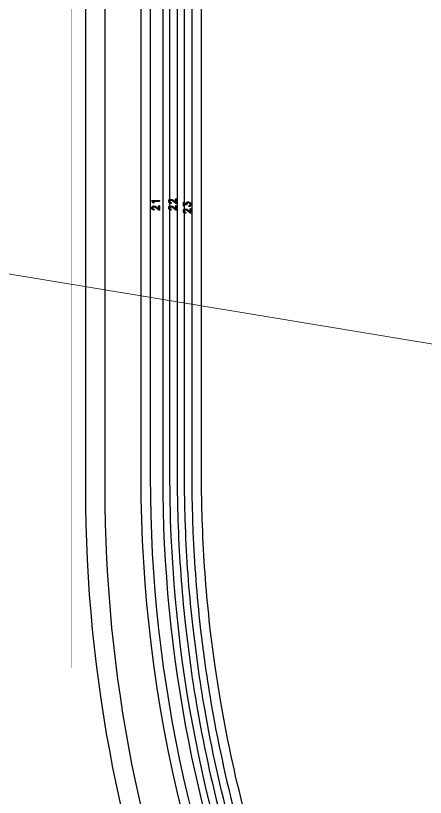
# Model space of a CAD drawing. Extents: x 726 to 3150, y -650 to 148.
# Drawn here: x 2597.06 to 2601.36, y -558.61 to -550.42 of the extents above; entities that cross this region are included whole.
import ezdxf

# ---------------------------------------------------------------- set-up
doc = ezdxf.new("R2010")
doc.units = 0
doc.layers.get('0').update_dxf_attribs({"lineweight": 5})
for name, color, linetype in [('bak_bak_btr2-bcq2792', 8, 'Continuous'), ('bak_outline', 12, 'Continuous'), ('biaozhu1', 9, 'Continuous'), ('quyukuang', 10, 'Continuous')]:
    doc.layers.add(name, color=color, linetype=linetype)

msp = doc.modelspace()

# ---------------------------------------------------------------- linework, layer by layer
at = {"linetype": 'Continuous'}
msp.add_line((2580.7531, -550.4391), (2605.7273, -554.5727), dxfattribs=at)
at = {"layer": 'bak_bak_btr2-bcq2792'}
msp.add_lwpolyline([(2598.0005, -555.3814), (2598.0005, -549.881, -0.196002), (2602.2464, -539.4663, 0.196006), (2603.017, -537.5762), (2603.017, -506.9827, -0.414216), (2603.8135, -506.1862), (2615.4135, -506.1862, -0.414216), (2616.21, -506.9827), (2616.21, -537.991, -0.202307), (2611.7084, -548.6611, 0.202311), (2611.1935, -549.8813), (2611.1935, -555.3811, 0.202315), (2611.7084, -556.6014, -0.202307), (2616.21, -567.2714), (2616.21, -588.8027, -0.414217), (2615.4135, -589.5993), (2603.8135, -589.5993, -0.414217), (2603.017, -588.8027), (2603.017, -567.6862, 0.196007), (2602.2464, -565.7962, -0.196002)], format="xyb", close=True, dxfattribs=at)
for points in [[(2602.5863, -565.3397, -0.083467), (2599.8562, -561.4141, -0.110726), (2598.4757, -555.2569), (2598.4757, -549.6696, -0.040795), (2598.6254, -547.8379), (2598.675, -547.5377, -0.009448), (2598.7748, -546.9967, -0.144173), (2602.5917, -539.8036, 0.008316), (2602.6644, -539.7269, 0.004219), (2602.6917, -539.6966, 0.180525), (2603.4991, -537.62, 0.016916), (2603.4946, -537.4875, -0.035016), (2603.4922, -537.4539), (2603.4922, -507.1821, -0.10871)], [(2603.6192, -507.1821), (2603.6205, -537.4712, -0.022228), (2603.6211, -537.4767, -0.025925), (2603.6248, -537.6931, -0.017491), (2603.6085, -537.924, -0.018212), (2603.6078, -537.9285, -0.02756), (2603.5493, -538.2886, -0.034614), (2603.4201, -538.7281, -0.005781), (2603.4125, -538.748, -0.103558), (2602.6822, -539.8927, 0.012608), (2602.1918, -540.4202, 0.014836), (2601.6497, -541.0715), (2601.6337, -541.0921, 0.012858), (2601.1969, -541.6825, 0.112449), (2598.8003, -547.5584), (2598.7507, -547.8586, 0.040795), (2598.6027, -549.6696), (2598.6027, -555.2569, 0.196013), (2602.6774, -565.2512, -0.195978), (2603.6195, -567.562)], [(2603.6957, -567.5617, 0.195989), (2602.7317, -565.1974, -0.187785), (2598.6863, -555.7076, -0.007935), (2598.6789, -555.2567), (2598.6792, -549.665, -0.010796), (2598.6899, -549.187, -0.017977), (2598.7529, -548.3934, -0.011902), (2598.8259, -547.8713), (2598.8819, -547.5331, -0.008776), (2598.9738, -547.0377, -0.006698), (2599.0551, -546.6662, -0.095916), (2601.2552, -541.7323, -0.028491)], [(2601.2643, -541.8526, 0.109964), (2598.957, -547.5457), (2598.9011, -547.8837, 0.012259), (2598.8268, -548.4177, 0.015443), (2598.7706, -549.0947), (2598.766, -549.1904, 0.010901), (2598.7554, -549.6697, -0.029433), (2598.7551, -549.6741), (2598.7551, -555.2567, 0.007935), (2598.7625, -555.7051), (2598.7673, -555.832, 0.01793), (2598.8448, -556.8428), (2598.897, -557.2517, 0.007974), (2598.9677, -557.6969, 0.045013), (2599.6293, -560.1503), (2599.6463, -560.1969, 0.010212), (2599.8591, -560.7336, 0.010233), (2600.0942, -561.2623), (2600.1127, -561.3025, 0.04829), (2601.5098, -563.6424, 0.034891), (2602.7864, -565.1444, -0.195962), (2603.7719, -567.5617)], [(2599.7059, -560.1366, -0.045259), (2599.0429, -557.6836, -0.007971), (2598.9729, -557.2409), (2598.9207, -556.8326, -0.017783), (2598.8441, -555.8356), (2598.839, -555.7021, -0.007924), (2598.8318, -555.2567), (2598.8321, -549.6693, -0.010828), (2598.8425, -549.1965), (2598.8471, -549.0985, -0.015799), (2598.9048, -548.4108, -0.005701), (2598.9361, -548.1641, -0.006205), (2598.9766, -547.8963), (2599.0325, -547.5585, -0.00878), (2599.1234, -547.0682, -0.006698), (2599.2039, -546.7007, -0.003718), (2599.2527, -546.4981, -0.060058), (2600.4472, -543.3523)], [(2600.5141, -543.3889, 0.060111), (2599.3265, -546.5168, 0.003713), (2599.2781, -546.7181, 0.006703), (2599.198, -547.0839, 0.008771), (2599.1077, -547.5711), (2599.0116, -548.1748, 0.005695), (2598.9805, -548.4195, 0.0158), (2598.9232, -549.1024), (2598.9187, -549.1998, 0.010828), (2598.9083, -549.6693), (2598.908, -555.2567, 0.007924), (2598.9151, -555.6997), (2598.9202, -555.8324, 0.01782), (2598.9967, -556.8262, -0.026523), (2598.9969, -556.8301), (2599.0484, -557.2302, 0.007971), (2599.118, -557.6705, 0.045261), (2599.7774, -560.1103)], [(2599.0099, -555.2567), (2599.0104, -549.6123, -0.009517), (2599.0206, -549.2036), (2599.0249, -549.1078, -0.015429), (2599.0797, -548.4472), (2599.1072, -548.228, -0.00713), (2599.1524, -547.9252), (2599.2083, -547.5877, -0.008774), (2599.2979, -547.1038, -0.006695), (2599.3774, -546.7411, -0.058884), (2600.4798, -543.6794)], [(2599.5319, -544.2173, 0.049889), (2598.6749, -546.9768, 0.009441), (2598.5743, -547.5211), (2598.5248, -547.8213, 0.040793), (2598.3736, -549.6694), (2598.3736, -555.2569)], [(2604.0264, -567.5617, 0.191989), (2603.0081, -565.0075), (2603.0081, -565.0027), (2602.8722, -564.8665, -0.0322), (2601.7211, -563.5), (2601.4648, -563.1401, -0.040494), (2600.3434, -561.1944), (2600.3327, -561.1713, -0.007938), (2600.1514, -560.7697, -0.002894), (2600.0886, -560.6227), (2600.0676, -560.5719, -0.008961), (2599.8852, -560.1091), (2599.873, -560.0751, -0.04422), (2599.2283, -557.7098), (2599.2045, -557.5709), (2599.2042, -557.5709, -0.006476), (2599.1493, -557.2158), (2599.0985, -556.8231), (2599.098, -556.8148, -0.017836), (2599.0221, -555.8274), (2599.0218, -555.8261), (2599.0221, -555.8251), (2599.017, -555.6963, -0.007922), (2599.0099, -555.2567)]]:
    msp.add_lwpolyline(points, format="xyb", dxfattribs=at)
msp.add_arc((2612.8974, -555.2567), 14.5238, 180.00075, 207.93786, dxfattribs=at)
at = {"layer": 'bak_outline'}
msp.add_lwpolyline([(2603.8135, -505.9827), (2615.4135, -505.9827, -0.414215), (2616.4135, -506.9827), (2616.4135, -537.9908, -0.202312), (2611.8504, -548.8069, 0.202309), (2611.397, -549.8813), (2611.397, -555.3811, 0.202309), (2611.8504, -556.4556, -0.202312), (2616.4135, -567.2716), (2616.4135, -588.8027, -0.414215), (2615.4135, -589.8027), (2603.8135, -589.8027, -0.414215), (2602.8135, -588.8027), (2602.8135, -567.6862, 0.196013), (2602.1008, -565.9384, -0.196007), (2597.797, -555.3811), (2597.797, -549.8813, -0.196007), (2602.1008, -539.324, 0.196013), (2602.8135, -537.5762), (2602.8135, -506.9827, -0.414215)], format="xyb", close=True, dxfattribs=at)
at = {"layer": 'biaozhu1'}
for points in [[(2598.491, -552.3664, -0.70052), (2598.4942, -552.3576), (2598.5642, -552.3576, -1), (2598.5642, -552.3676), (2598.5077, -552.3676)], [(2598.5119, -552.3744, -1.522268), (2598.5003, -552.3744), (2598.491, -552.3664)], [(2598.5077, -552.3676, -0.069267), (2598.5085, -552.3687), (2598.5119, -552.3744)], [(2598.667, -552.3709, -0.688679), (2598.7013, -552.3466), (2598.712, -552.3528), (2598.737, -552.3743)], [(2598.6887, -552.3873, -0.328001), (2598.6677, -552.3734, -0.134382), (2598.667, -552.3709)], [(2598.677, -552.3608, 0.570938), (2598.6887, -552.3773, -1), (2598.6887, -552.3873)], [(2598.737, -552.3743), (2598.737, -552.3452, -1), (2598.747, -552.3452), (2598.747, -552.3851, -0.650111), (2598.7388, -552.389), (2598.7058, -552.3607, 0.341992), (2598.677, -552.3608)], [(2598.8199, -552.4112), (2598.8199, -552.3798, -0.595633), (2598.8277, -552.3756), (2598.8466, -552.3878, -1.208225), (2598.8902, -552.4187)], [(2598.4892, -552.4412, -0.688679), (2598.5234, -552.4169), (2598.5341, -552.4231), (2598.5592, -552.4446)], [(2598.5109, -552.4576, -0.328001), (2598.4899, -552.4437, -0.134382), (2598.4892, -552.4412)], [(2598.4992, -552.4311, 0.570938), (2598.5109, -552.4476, -1), (2598.5109, -552.4576)], [(2598.5592, -552.4446), (2598.5592, -552.4155, -1), (2598.5692, -552.4155), (2598.5692, -552.4553, -0.650111), (2598.561, -552.4593), (2598.528, -552.431, 0.341992), (2598.4992, -552.4311)], [(2598.667, -552.4409, -0.688679), (2598.7013, -552.4166), (2598.712, -552.4228), (2598.737, -552.4443)], [(2598.6887, -552.4573, -0.328001), (2598.6677, -552.4434, -0.134382), (2598.667, -552.4409)], [(2598.677, -552.4308, 0.570938), (2598.6887, -552.4473, -1), (2598.6887, -552.4573)], [(2598.737, -552.4443), (2598.737, -552.4152, -1), (2598.747, -552.4152), (2598.747, -552.4551, -0.650111), (2598.7388, -552.459), (2598.7058, -552.4307, 0.341992), (2598.677, -552.4308)], [(2598.8199, -552.4726, -0.688679), (2598.8542, -552.4484), (2598.8649, -552.4546), (2598.8899, -552.4761)], [(2598.8299, -552.389), (2598.8299, -552.4112, -1), (2598.8199, -552.4112)], [(2598.8825, -552.3843, 0.372906), (2598.8566, -552.3897), (2598.8566, -552.3969, -0.595633), (2598.8489, -552.4011), (2598.8299, -552.389)], [(2598.8899, -552.4761), (2598.8899, -552.4469, -1), (2598.8999, -552.4469), (2598.8999, -552.4868, -0.650111), (2598.8917, -552.4907), (2598.8587, -552.4625, 0.341992), (2598.8299, -552.4626)], [(2598.8902, -552.4187), (2598.8836, -552.4215, -1), (2598.8796, -552.4123, 0.637699), (2598.8825, -552.3843)], [(2598.8416, -552.4891, -0.328001), (2598.8206, -552.4752, -0.134382), (2598.8199, -552.4726)], [(2598.8299, -552.4626, 0.570938), (2598.8416, -552.4791, -1), (2598.8416, -552.4891)]]:
    msp.add_lwpolyline(points, format="xyb", dxfattribs=at)
at = {"layer": 'quyukuang', "const_width": 0.001}
msp.add_lwpolyline([(2597.6469, -557.2513), (2597.6469, -549.3182), (2610.6043, -549.3182), (2610.6043, -557.2513)], close=True, dxfattribs=at)

doc.saveas('drawing.dxf')
